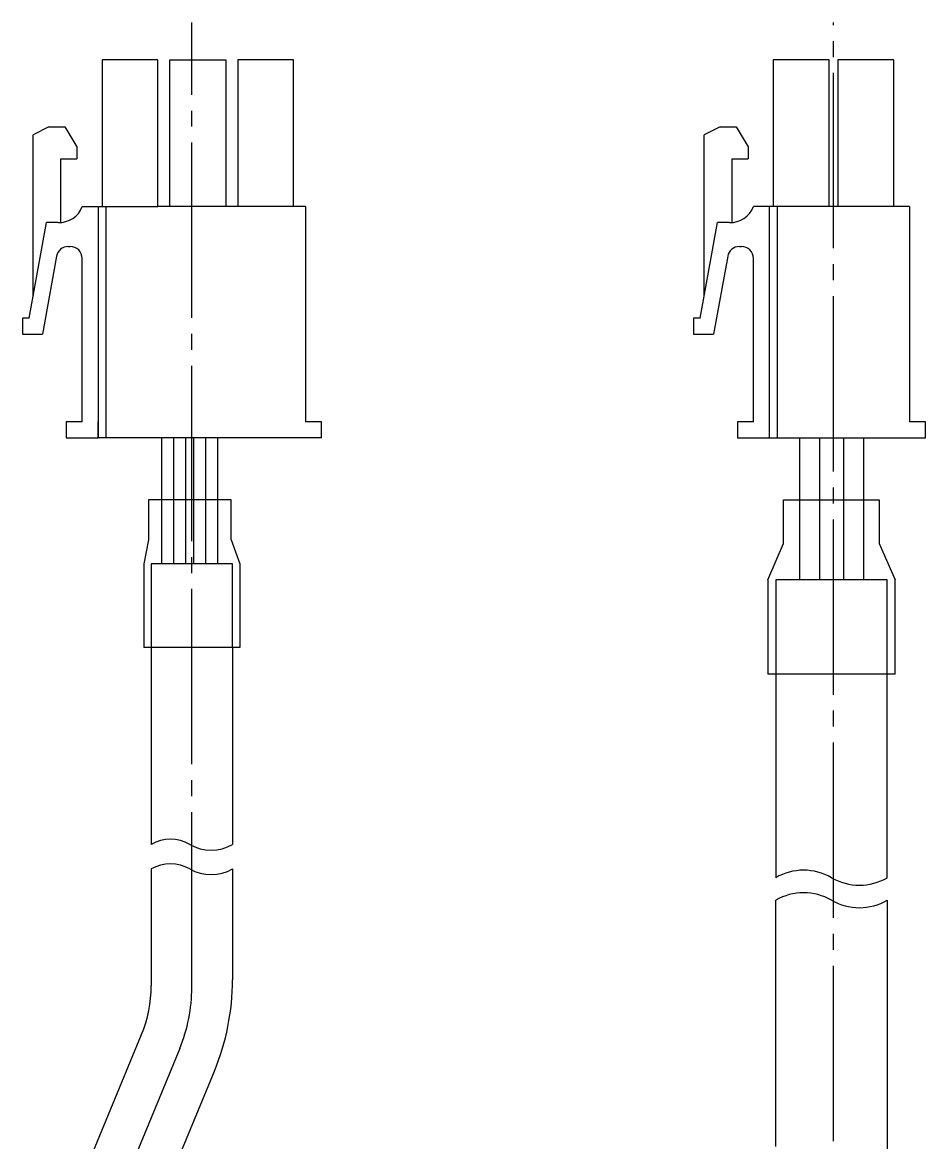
# Model space of a CAD drawing. Extents: x -147 to 164, y -94 to 93.
# Drawn here: x -54.9 to 1.8, y 22.7 to 92.9 of the extents above; entities that cross this region are included whole.
import ezdxf

# ---------------------------------------------------------------- set-up
doc = ezdxf.new("R2010")
doc.units = 0
doc.linetypes.add('DASH_CENTER', pattern=[14, 11, -1, 1, -1])
doc.linetypes.add('DASHED', pattern=[15, 7, -8])
doc.layers.get('0').update_dxf_attribs({"linetype": 'CONTINUOUS'})

msp = doc.modelspace()

# ---------------------------------------------------------------- linework, layer by layer
at = {"color": 1, "linetype": 'DASH_CENTER'}
for p, q in [((-44.258, 32.41), (-44.258, 92.947)), ((-4.017, 22.776), (-4.017, 92.947)), ((-45.017, 28.588), (-52.785, 9.802))]:
    msp.add_line(p, q, dxfattribs=at)
at = {"color": 7, "linetype": 'CONTINUOUS'}
for p, q in [((-46.383, 90.592), (-49.883, 90.592)), ((-49.883, 90.592), (-49.883, 81.392)), ((-46.383, 81.392), (-46.383, 90.592)), ((-45.633, 81.392), (-45.633, 90.592)), ((-45.633, 90.592), (-42.133, 90.592)), ((-42.133, 90.592), (-42.133, 81.392)), ((-41.383, 90.592), (-41.383, 81.392)), ((-37.883, 90.592), (-41.383, 90.592)), ((-37.883, 81.392), (-37.883, 90.592)), ((-4.292, 90.592), (-7.792, 90.592)), ((-7.792, 90.592), (-7.792, 81.392)), ((-4.292, 81.392), (-4.292, 90.592)), ((-0.242, 90.592), (-3.742, 90.592)), ((-3.742, 90.592), (-3.742, 81.392)), ((-0.242, 81.392), (-0.242, 90.592)), ((-53.218, 86.392), (-54.218, 85.892)), ((-54.218, 75.767), (-54.218, 85.892)), ((-53.218, 86.392), (-52.218, 86.392)), ((-52.218, 86.392), (-51.468, 85.142)), ((-11.127, 86.392), (-12.127, 85.892)), ((-12.127, 75.767), (-12.127, 85.892)), ((-11.127, 86.392), (-10.127, 86.392)), ((-10.127, 86.392), (-9.377, 85.142)), ((-51.468, 85.142), (-51.468, 84.392)), ((-9.377, 85.142), (-9.377, 84.392)), ((-52.468, 80.395), (-52.468, 84.392)), ((-52.468, 84.392), (-51.468, 84.392)), ((-10.377, 84.392), (-9.377, 84.392)), ((-10.377, 80.395), (-10.377, 84.392)), ((-51.133, 81.392), (-47.632, 81.392)), ((-50.133, 81.391), (-50.133, 66.891)), ((-49.633, 66.892), (-49.633, 81.391)), ((-47.632, 81.392), (-46.383, 81.392)), ((-45.633, 81.392), (-46.383, 81.392)), ((-42.133, 81.392), (-45.633, 81.392)), ((-37.133, 81.392), (-42.133, 81.392)), ((-37.133, 81.392), (-37.133, 67.892)), ((0.758, 81.392), (-9.042, 81.392)), ((-8.042, 81.391), (-8.042, 66.892)), ((-7.542, 81.392), (-7.542, 66.892)), ((0.758, 81.392), (0.758, 67.892)), ((-54.468, 74.392), (-53.377, 80.392)), ((-52.633, 80.392), (-53.377, 80.392)), ((-12.377, 74.392), (-11.286, 80.392)), ((-10.542, 80.392), (-11.286, 80.392)), ((-52.007, 78.892), (-51.883, 78.892)), ((-9.916, 78.892), (-9.792, 78.892)), ((-52.745, 78.276), (-53.633, 73.392)), ((-51.133, 67.892), (-51.133, 78.142)), ((-10.654, 78.276), (-11.542, 73.392)), ((-9.042, 67.892), (-9.042, 78.142)), ((-54.468, 74.392), (-54.883, 74.392)), ((-54.883, 74.392), (-54.883, 73.392)), ((-12.792, 74.392), (-12.792, 73.392)), ((-12.377, 74.392), (-12.792, 74.392)), ((-54.883, 73.392), (-53.633, 73.392)), ((-12.792, 73.392), (-11.542, 73.392)), ((-52.133, 67.892), (-52.133, 66.892)), ((-51.133, 67.892), (-52.133, 67.892)), ((-50.133, 66.892), (-50.133, 67.892)), ((-36.133, 67.892), (-37.133, 67.892)), ((-36.133, 66.892), (-36.133, 67.892)), ((-9.042, 67.892), (-10.042, 67.892)), ((-10.042, 67.892), (-10.042, 66.892)), ((1.758, 67.892), (0.758, 67.892)), ((1.758, 66.892), (1.758, 67.892)), ((-52.133, 66.892), (-51.432, 66.892)), ((-51.432, 66.892), (-50.133, 66.892)), ((-50.133, 66.892), (-50.133, 66.892)), ((-36.133, 66.892), (-50.133, 66.892)), ((-46.133, 62.992), (-46.133, 66.892)), ((-45.383, 62.992), (-45.383, 66.892)), ((-44.633, 62.992), (-44.633, 66.892)), ((-44.133, 62.992), (-44.133, 66.892)), ((-43.383, 62.992), (-43.383, 66.892)), ((-42.633, 62.992), (-42.633, 66.892)), ((-10.042, 66.892), (1.758, 66.892)), ((-6.142, 66.892), (-6.142, 62.992)), ((-4.892, 66.892), (-4.892, 62.992)), ((-3.393, 66.892), (-3.393, 62.992)), ((-2.142, 66.892), (-2.142, 62.992)), ((-41.782, 62.992), (-46.982, 62.992)), ((-46.982, 62.992), (-46.982, 60.492)), ((-41.782, 60.492), (-41.782, 62.992)), ((-7.144, 62.992), (-1.145, 62.992)), ((-7.144, 60.262), (-7.144, 62.992)), ((-1.145, 62.992), (-1.145, 60.262)), ((-46.982, 60.492), (-47.258, 58.992)), ((-41.782, 60.492), (-41.258, 58.992)), ((-8.143, 57.992), (-7.144, 60.262)), ((-1.152, 60.262), (-0.145, 57.992)), ((-47.258, 58.992), (-47.258, 53.742)), ((-41.258, 58.992), (-41.258, 53.742)), ((-8.143, 57.992), (-8.143, 52.062)), ((-0.144, 52.062), (-0.144, 57.992)), ((-41.258, 53.742), (-47.258, 53.742)), ((-46.808, 53.742), (-46.808, 41.382)), ((-41.708, 53.742), (-41.708, 41.382)), ((-0.144, 52.062), (-8.143, 52.062)), ((-7.642, 52.062), (-7.642, 39.299)), ((-0.642, 39.299), (-0.642, 52.062)), ((-46.808, 39.848), (-46.808, 32.519)), ((-41.708, 39.848), (-41.708, 32.896)), ((-7.643, 22.436), (-7.643, 37.886)), ((-0.642, 37.886), (-0.642, 21.928)), ((-52.424, 17.35), (-47.415, 29.462)), ((-47.797, 15.192), (-42.846, 27.164))]:
    msp.add_line(p, q, dxfattribs=at)
at = {"color": 2, "linetype": 'DASHED'}
for p, q in [((-46.133, 58.992), (-46.133, 62.992)), ((-45.383, 58.992), (-45.383, 62.992)), ((-44.633, 58.992), (-44.633, 62.992)), ((-44.133, 58.992), (-44.133, 62.992)), ((-43.383, 58.992), (-43.383, 62.992)), ((-42.633, 58.992), (-42.633, 62.992)), ((-6.143, 62.992), (-6.143, 57.992)), ((-4.893, 62.992), (-4.893, 57.992)), ((-3.393, 62.992), (-3.393, 57.992)), ((-2.143, 62.992), (-2.143, 57.992)), ((-41.708, 58.992), (-46.808, 58.992)), ((-46.808, 58.992), (-46.808, 53.742)), ((-41.708, 53.742), (-41.708, 58.992)), ((-7.643, 57.992), (-7.643, 52.062)), ((-0.642, 57.992), (-7.642, 57.992)), ((-0.642, 52.062), (-0.642, 57.992))]:
    msp.add_line(p, q, dxfattribs=at)
at = {"color": 7, "linetype": 'CONTINUOUS'}
for centre, radius, start, end in [((-52.583, 81.941), 1.55, 268.13331, 339.24683), ((-10.492, 81.941), 1.55, 268.13331, 339.24683), ((-52.007, 78.142), 0.75, 90, 169.69515), ((-51.883, 78.142), 0.75, 0, 90), ((-9.916, 78.142), 0.75, 90, 169.69515), ((-9.792, 78.142), 0.75, 0, 90), ((-54.808, 32.519), 8, 337.53289, 0), ((-56.708, 32.896), 15, 337.53289, 0)]:
    msp.add_arc(centre, radius, start, end, dxfattribs=at)
at = {"color": 2, "linetype": 'CONTINUOUS'}
for centre, radius, start, end in [((-45.595, 39.282), 2.425, 60, 120), ((-43.045, 43.699), 2.675, 240, 300), ((-45.595, 37.748), 2.425, 60, 120), ((-43.045, 42.165), 2.675, 240, 300), ((-5.892, 36.268), 3.5, 60, 120), ((-2.392, 42.33), 3.5, 240, 300), ((-5.892, 34.854), 3.5, 60, 120), ((-2.392, 40.917), 3.5, 240, 300)]:
    msp.add_arc(centre, radius, start, end, dxfattribs=at)
at = {"color": 1, "linetype": 'DASH_CENTER'}
msp.add_arc((-54.258, 32.41), 10, 337.53289, 0, dxfattribs=at)

doc.saveas('drawing.dxf')
